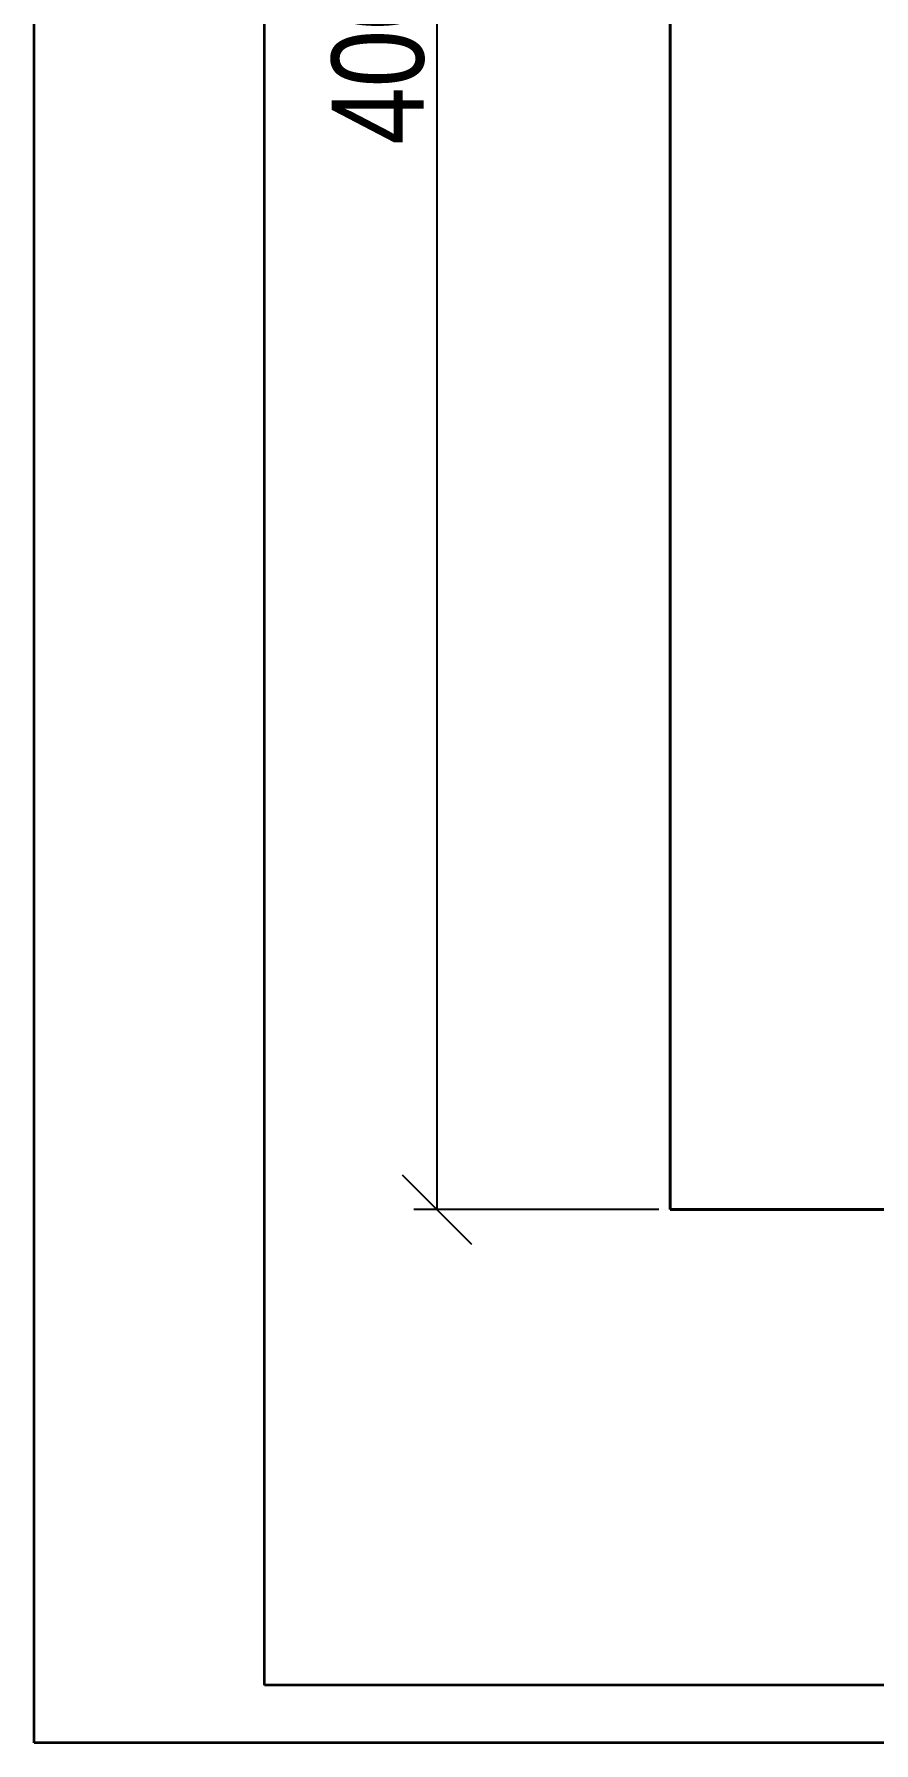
# Model space of a CAD drawing. Header units: millimetres. Extents: x 0 to 420, y 0 to 594.
# Drawn here: x 0 to 145.8, y 0 to 296.6 of the extents above; entities that cross this region are included whole.
import ezdxf

# ---------------------------------------------------------------- set-up
doc = ezdxf.new("R2010")
doc.units = ezdxf.units.MM
doc.layers.get('0').update_dxf_attribs({"lineweight": 35})
doc.layers.add('архио', color=252, linetype='Continuous', lineweight=40)
doc.layers.add('Размеры', color=5, linetype='Continuous', lineweight=9)
doc.styles.add('Размер', font='ARIAL.TTF', dxfattribs={"width": 0.8})
doc.dimstyles.new('M 1-1_h16_(M 1-4)', dxfattribs={"dimtxt": 16, "dimasz": 12, "dimexe": 4, "dimexo": 2, "dimgap": 2, "dimtad": 1, "dimdec": 0, "dimtxsty": 'Размер', "dimblk": 'OBLIQUE', "dimcen": 2.5, "dimadec": 0, "dimazin": 0, "dimtfac": 1, "dimtdec": 0, "dimtmove": 0, "dimatfit": 3, "dimfxl": 0, "dimarcsym": 0})

# ---------------------------------------------------------------- blocks, each defined once
blk = doc.blocks.new('A$C49AA496E')
for p, q in [((-5.684341886080801e-14, -2.788019628496841e-07), (-5.684341886080801e-14, 296.999999721198)), ((20, 4.999999721198037), (20, 291.999999721198)), ((205, 4.999999721198037), (20, 4.999999721198037)), ((210, -2.788019628496841e-07), (-5.684341886080801e-14, -2.788019628496841e-07))]:
    blk.add_line(p, q)
blk = doc.blocks.new('_Oblique')
at = {"color": 0, "linetype": 'ByBlock', "lineweight": -2}
blk.add_line((-0.5, -0.5), (0.5, 0.5), dxfattribs=at)
blk = doc.blocks.new('*D44')
at = {"layer": 'Defpoints', "color": 0}
for p in [(110.4397524480191, 492.2148211915346), (69.919576592878, 92.5835552402141), (110.4397524480191, 92.58355524021408)]:
    blk.add_point(p, dxfattribs=at)
at = {"layer": 'Размеры', "color": 0, "lineweight": -2}
for p, q in [((108.4397524480191, 492.2148211915346), (65.9195765928781, 492.2148211915346)), ((69.9195765928781, 492.2148211915346), (69.919576592878, 92.5835552402141)), ((108.4397524480191, 92.58355524021408), (65.919576592878, 92.5835552402141))]:
    blk.add_line(p, q, dxfattribs=at)
at = {"layer": 'Размеры', "color": 0, "lineweight": -2, "xscale": 12, "yscale": 12, "zscale": 12}
for p, rotation in [((69.9195765928781, 492.2148211915346), 90), ((69.919576592878, 92.5835552402141), 270)]:
    blk.add_blockref('_Oblique', p, dxfattribs=dict(at, rotation=rotation))
at = {"layer": 'Размеры', "color": 0, "insert": (59.75040878933094, 292.3991882158743), "char_height": 16, "attachment_point": 5, "rotation": 90, "style": 'Размер'}
blk.add_mtext('400', dxfattribs=at)

msp = doc.modelspace()

# ---------------------------------------------------------------- linework, layer by layer
at = {"layer": 'архио'}
for p, q in [((110.4397524480191, 92.58355524021408), (110.4397524480191, 492.2148211915346)), ((160.4397524479609, 92.58355524021408), (110.4397524480191, 92.58355524021408))]:
    msp.add_line(p, q, dxfattribs=at)

# ---------------------------------------------------------------- block references
at = {"xscale": 2, "yscale": 2, "zscale": 2}
msp.add_blockref('A$C49AA496E', (1.13686837721616e-13, 5.576039256993681e-07), dxfattribs=at)

# ---------------------------------------------------------------- dimensions: what is measured, and where the dimension line sits
at = {"layer": 'Размеры'}
dim = msp.add_linear_dim(base=(69.919576592878, 92.5835552402141), p1=(110.4397524480191, 492.2148211915346), p2=(110.4397524480191, 92.58355524021408), angle=90, dimstyle='M 1-1_h16_(M 1-4)', override={"dimfxl": 0.18}, dxfattribs=at)
dim.commit()
dim.dimension.update_dxf_attribs({"geometry": '*D44', "text_midpoint": (59.75040878933094, 292.3991882158743)})

doc.saveas('drawing.dxf')
